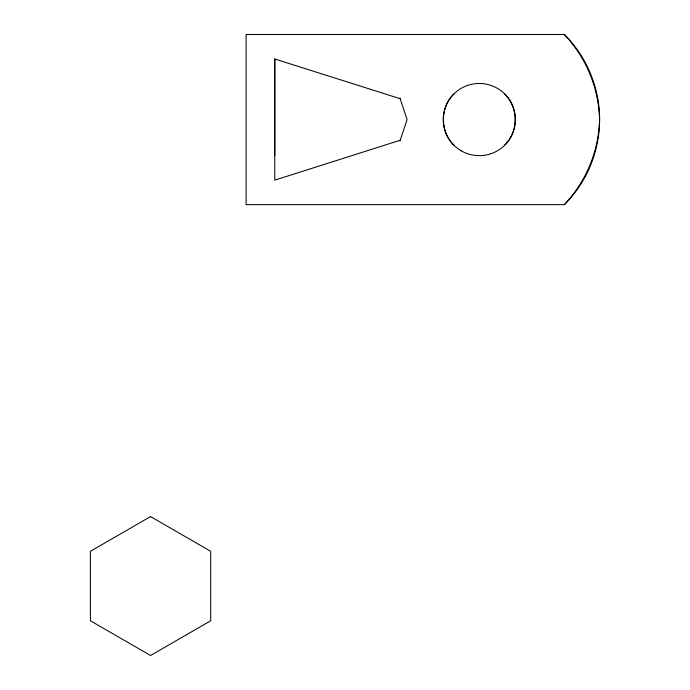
<?xml version="1.0" encoding="UTF-8"?>
<svg xmlns="http://www.w3.org/2000/svg" width="690" height="690" viewBox="0 0 690 690"><rect width="100%" height="100%" fill="white"/><g stroke="black" fill="none" stroke-linecap="round" stroke-linejoin="round"><path stroke-width="1.03" d="M274.767 155.664L274.767 58.986L400.148 98.696M453.77 94.047C440.03 107.623 440.03 131.514 453.77 145.09M504.813 145.09C518.561 131.514 518.561 107.623 504.813 94.047M564.36 204.637C586.25 181.358 598.61 151.507 599.601 119.568C598.61 87.63 586.25 57.788 564.36 34.5L246.123 34.5L246.123 204.637L564.36 204.637A120.31 120.31 0 0 0 564.36 34.5M399.976 98.178L407.109 119.568L399.976 140.958L400.217 140.234L274.767 180.15L274.767 58.986M150.558 516.577L90.399 551.31L90.399 620.767L150.558 655.5L210.709 620.767L210.709 551.31L150.558 516.577M461.248 150.825A36.096 36.096 0 0 0 515.387 119.568A36.096 36.096 0 0 0 461.248 88.311A36.096 36.096 0 0 0 461.248 150.825"/></g></svg>
